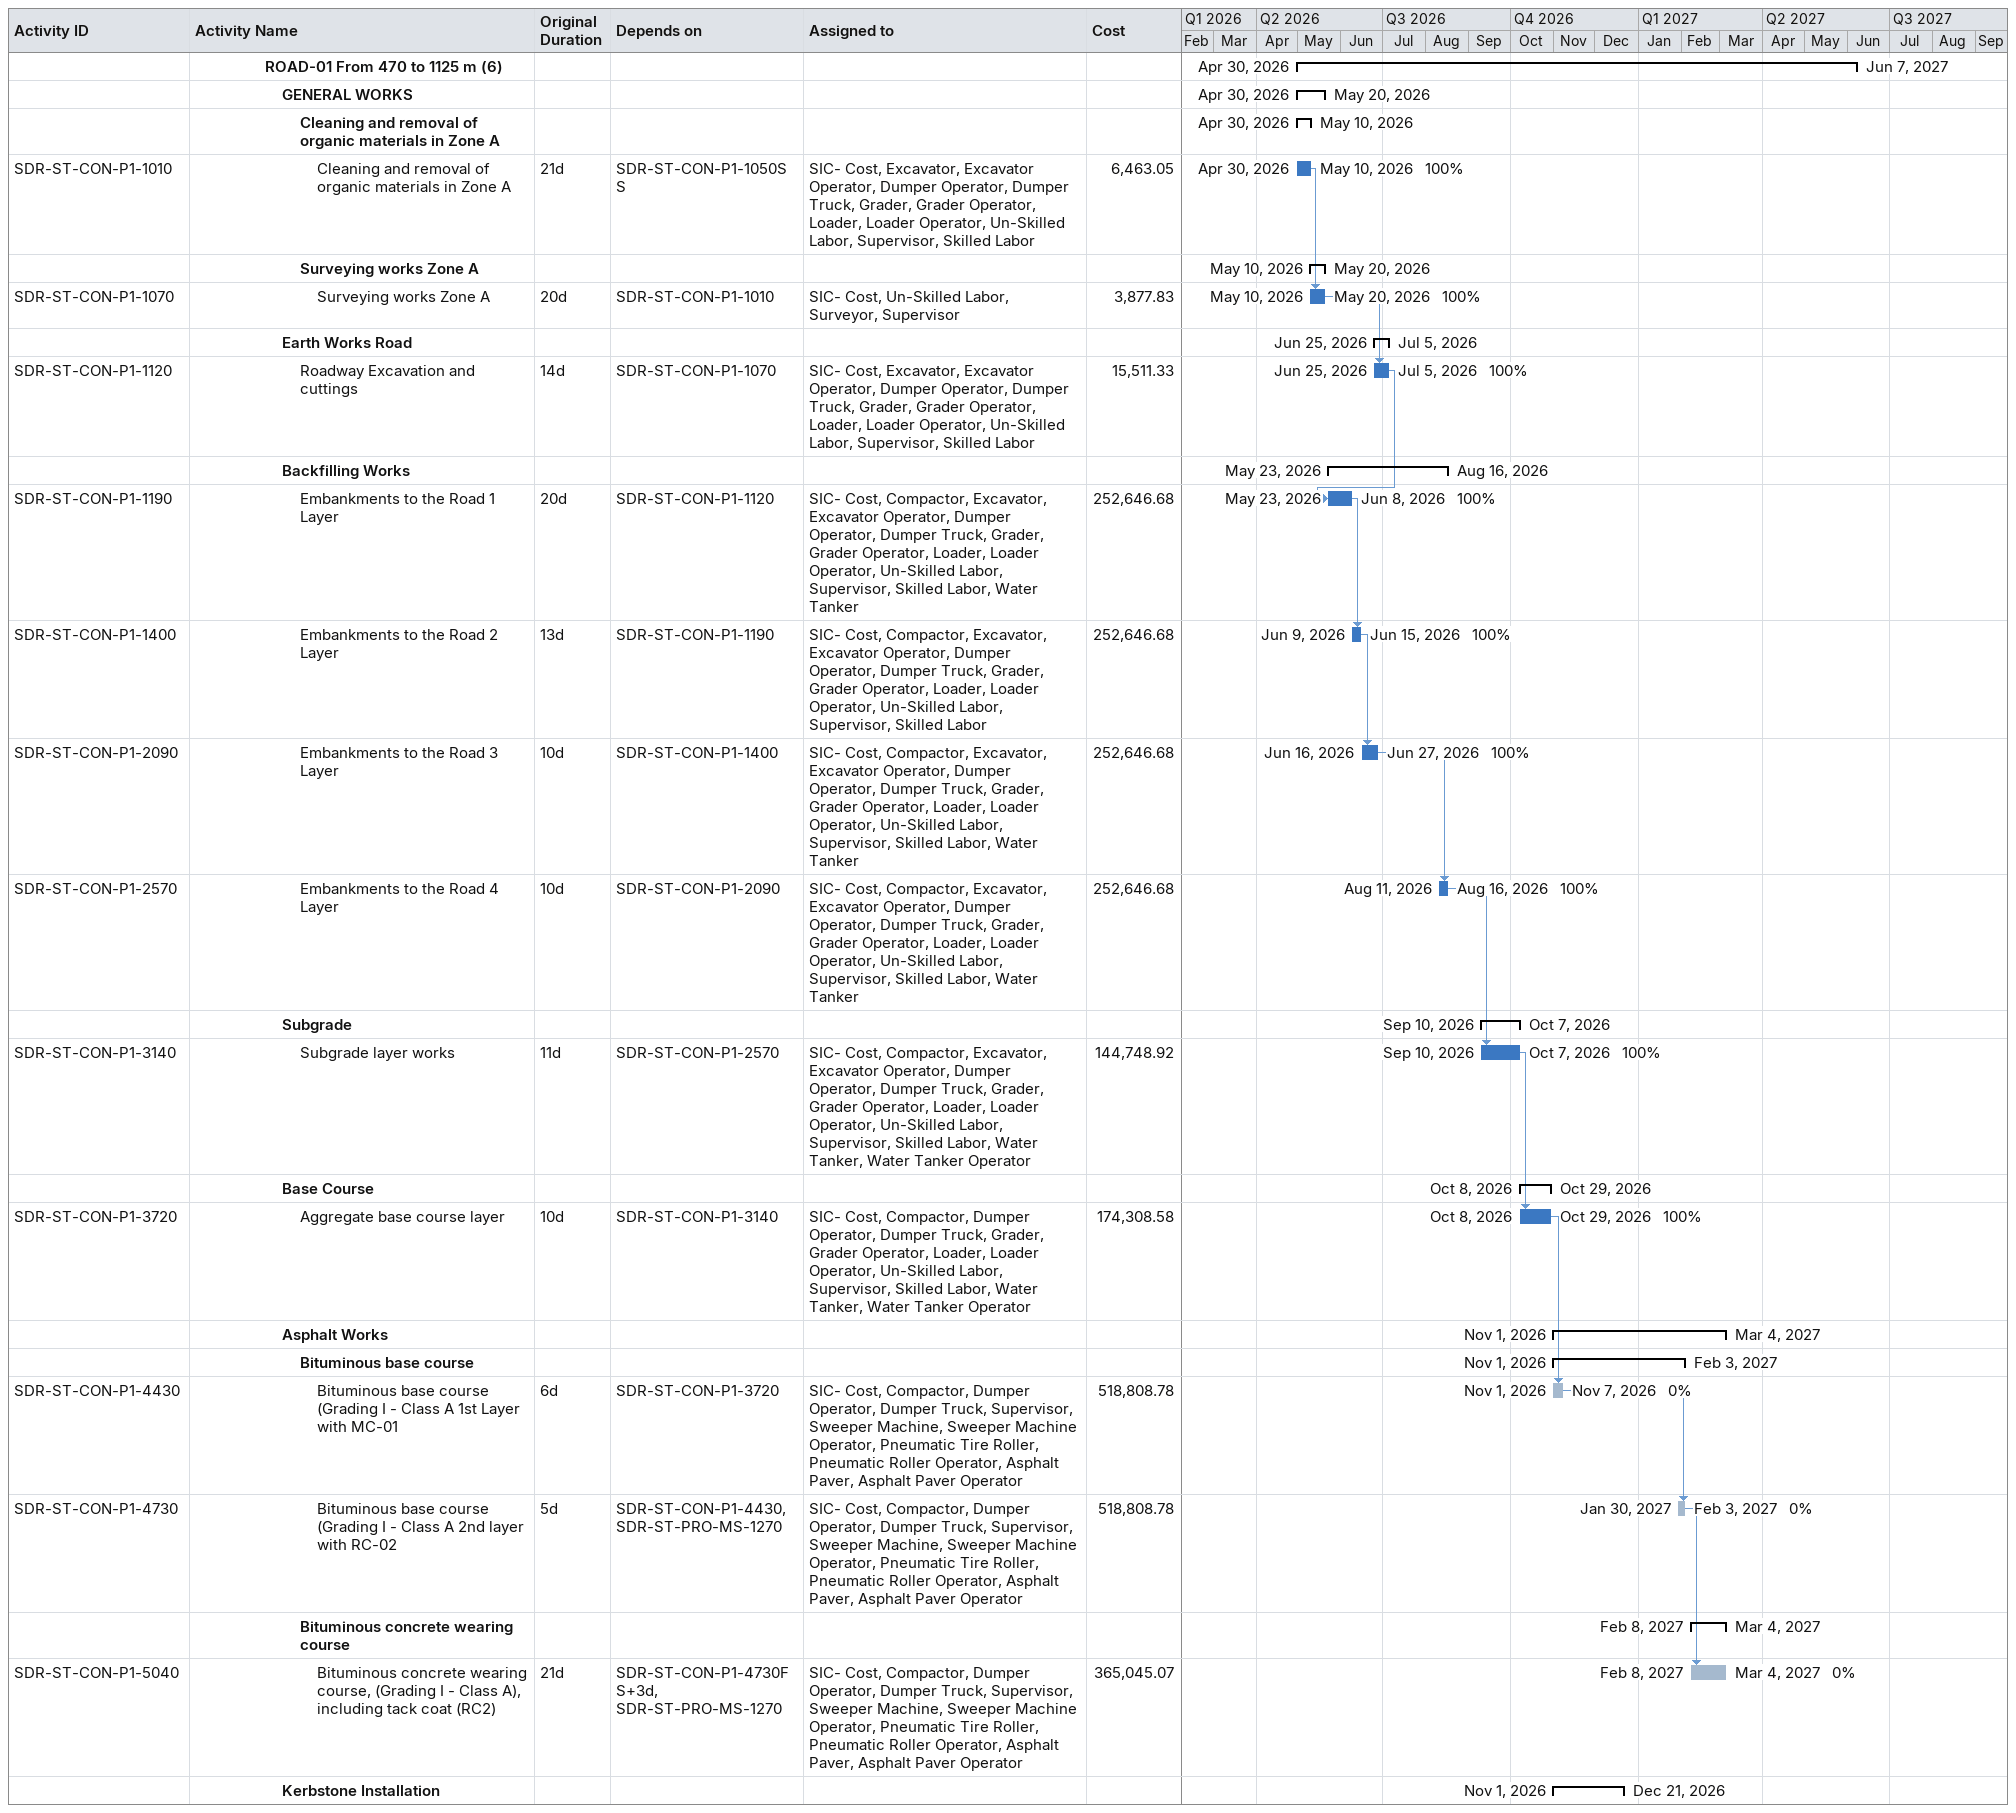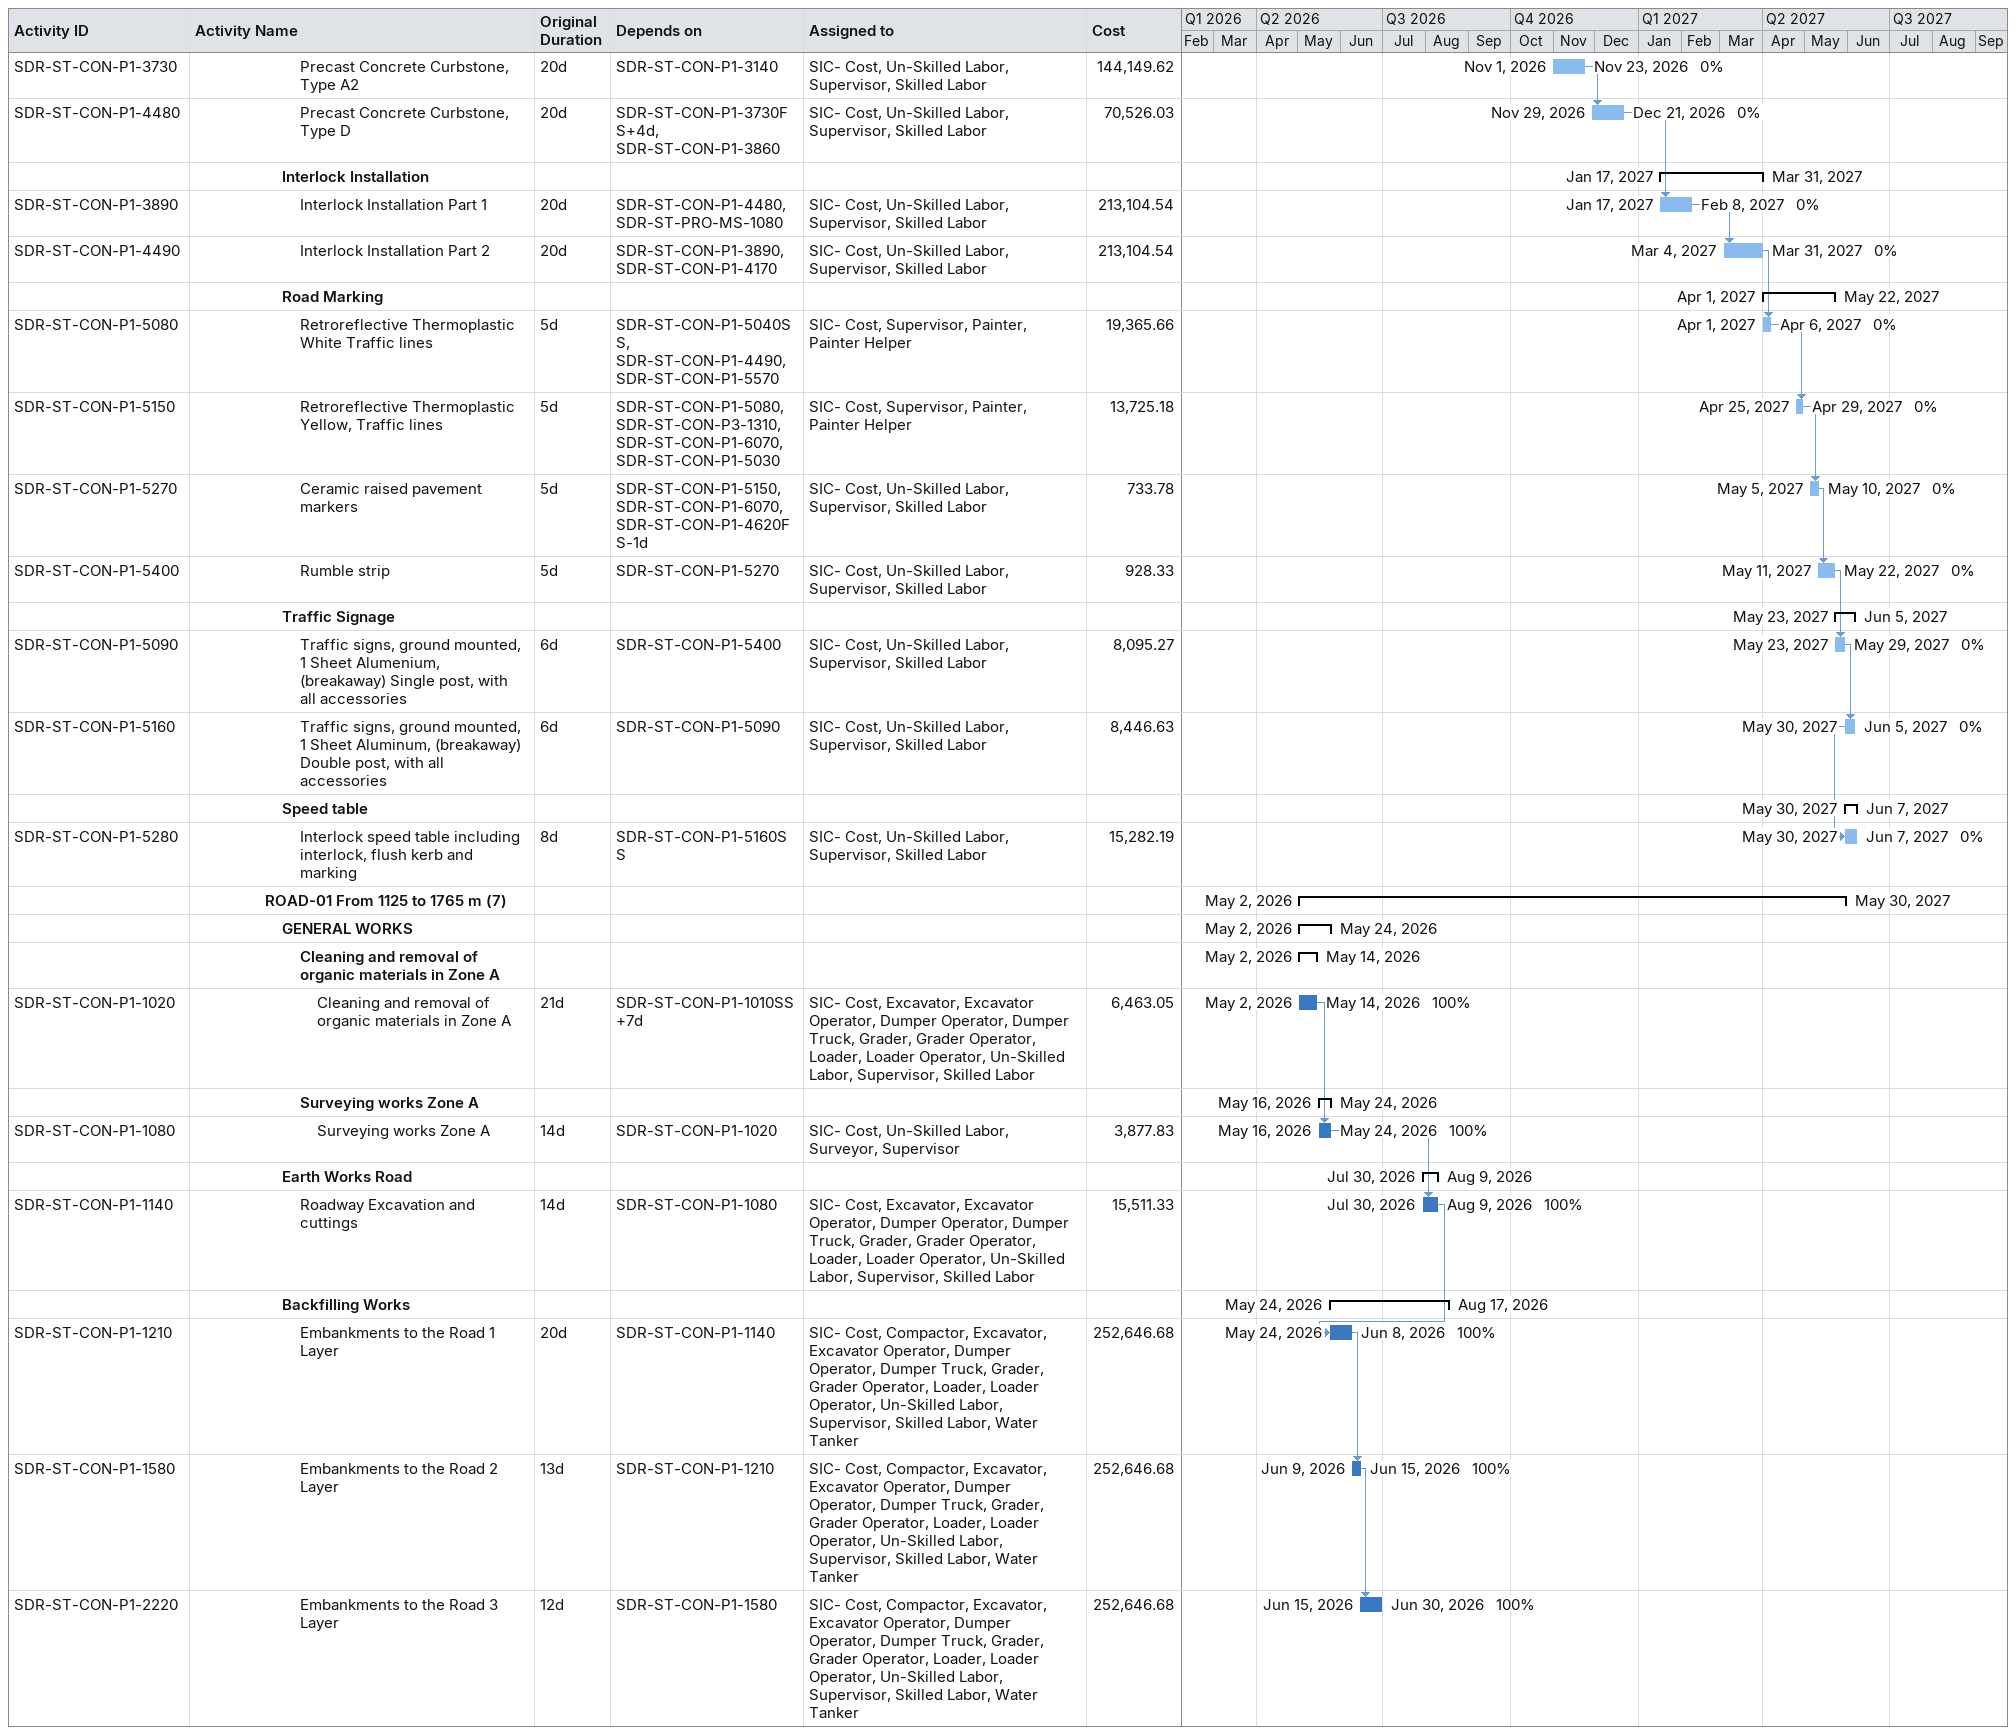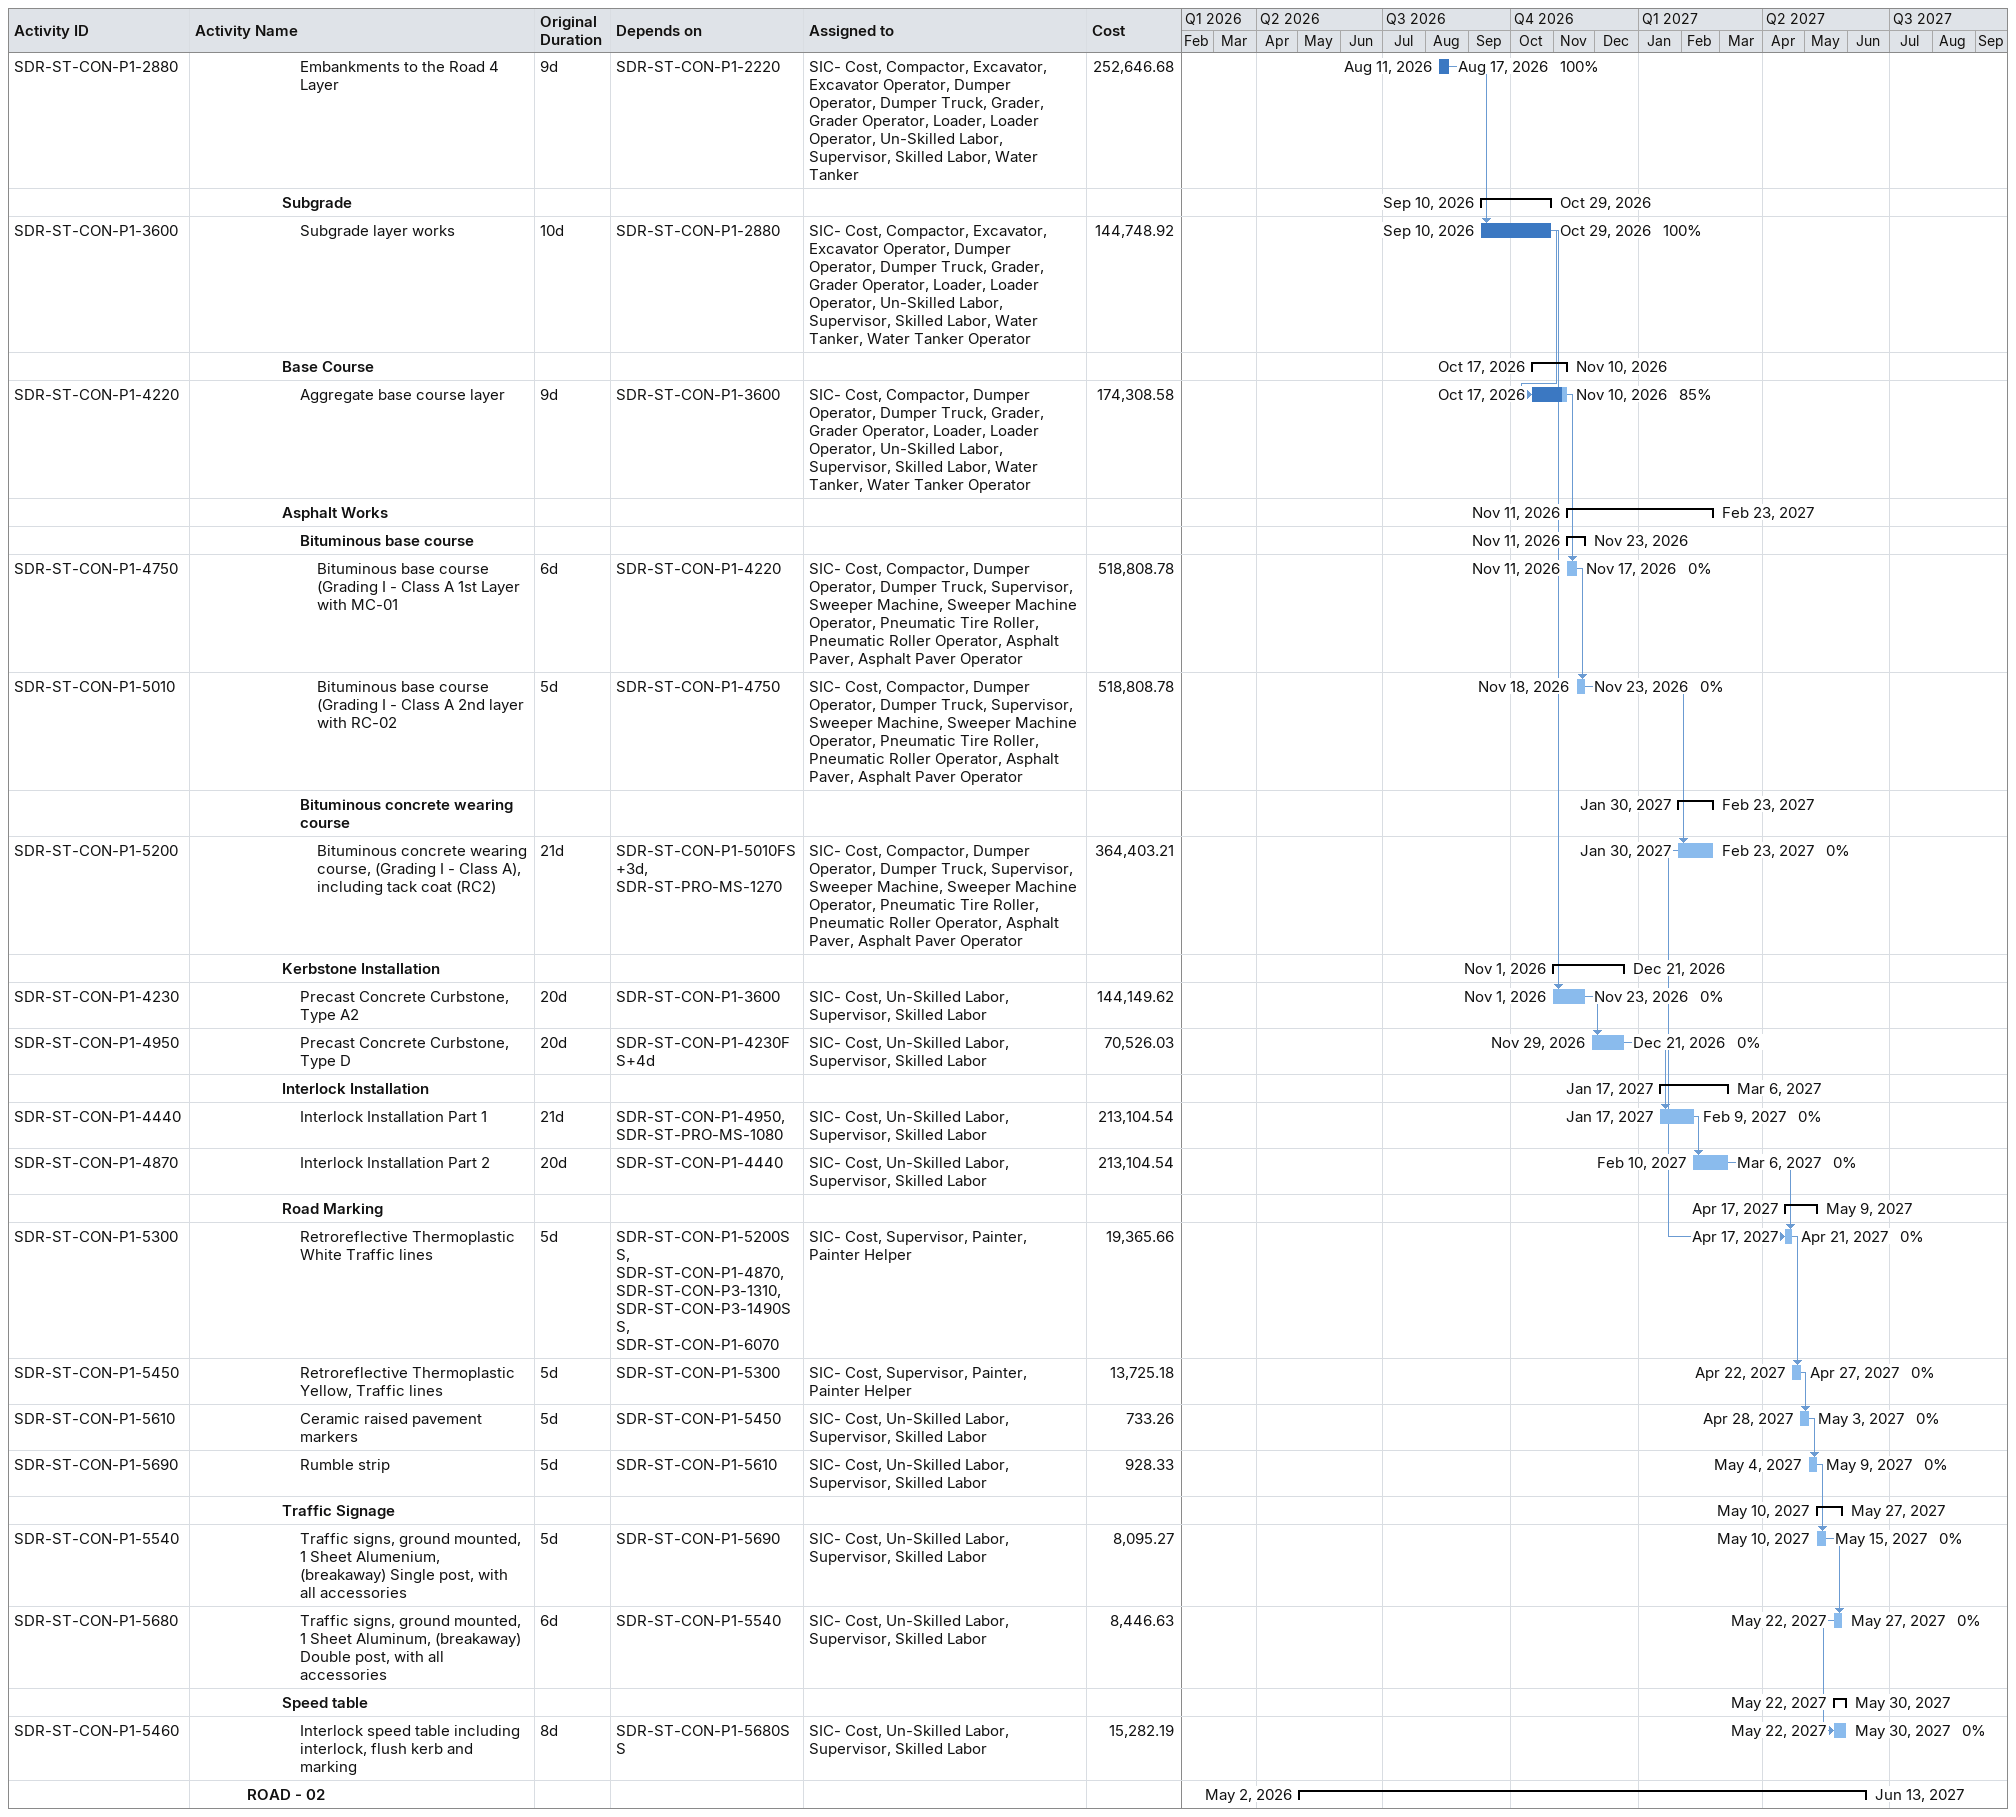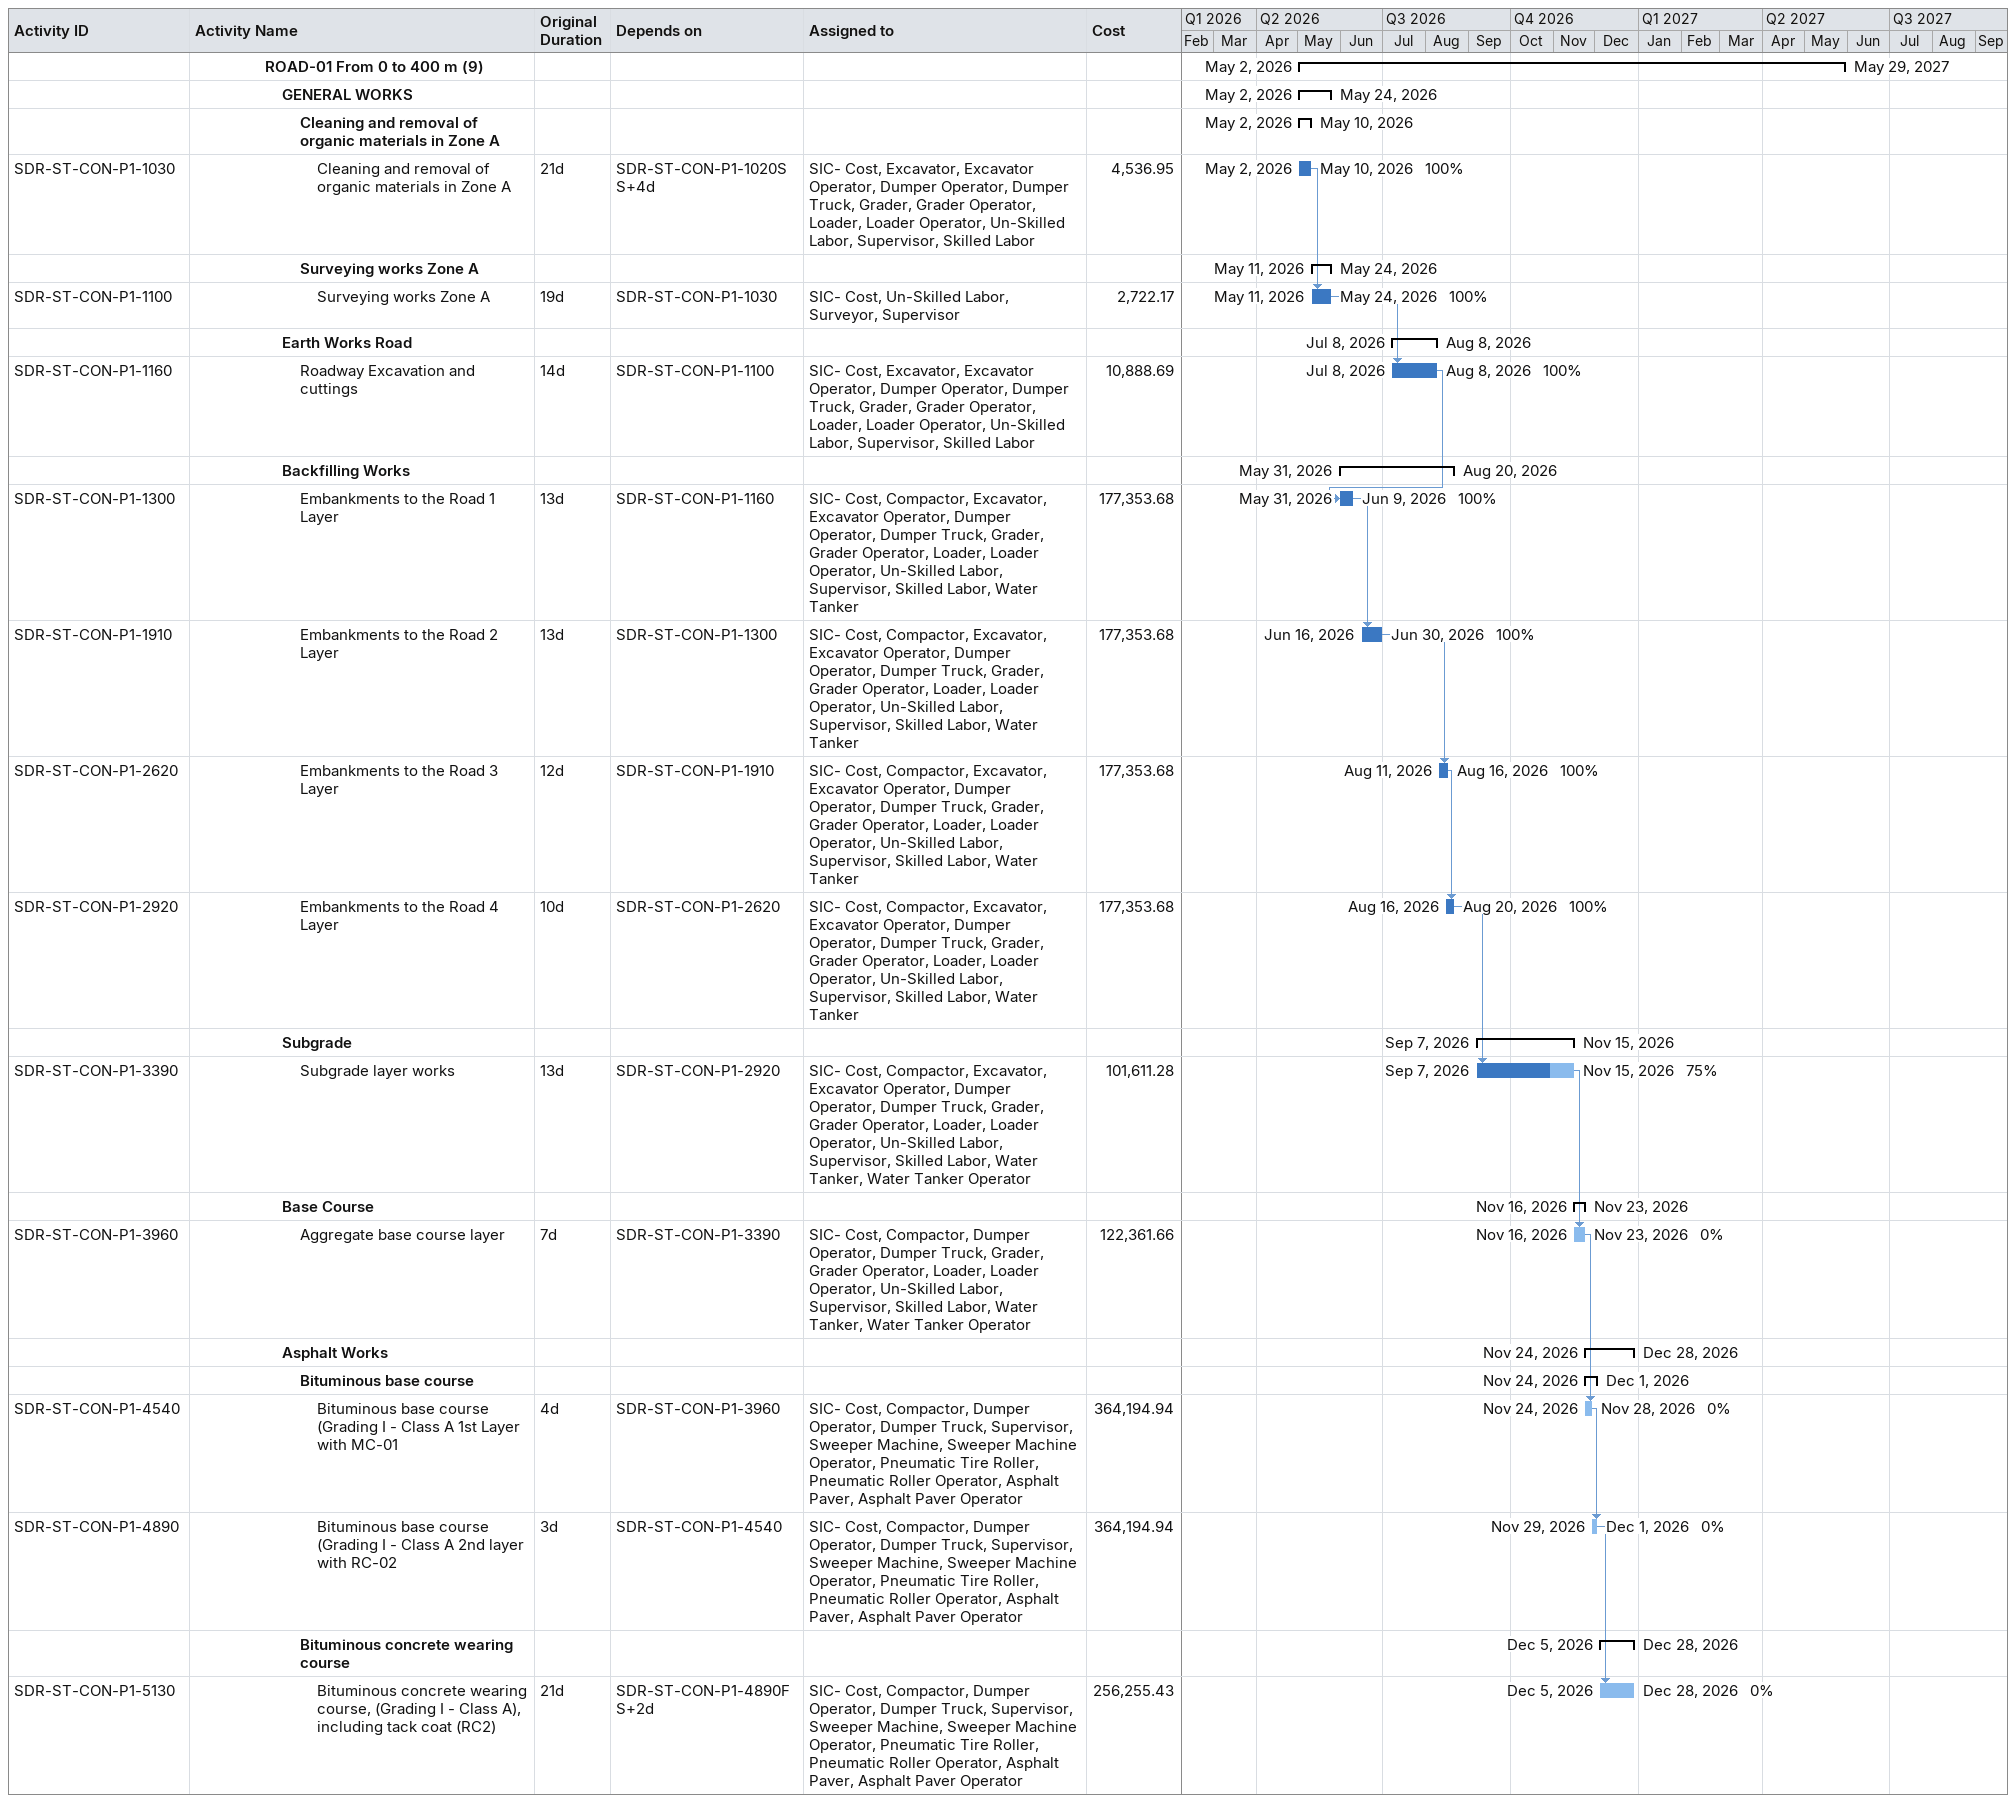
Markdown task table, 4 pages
| ID | Level | Task | Original duration | Start | Finish | Predecessors | Resources | % complete | Cost |
|---|---|---|---|---|---|---|---|---|---|
|  | 5 | **ROAD-01 From 470 to 1125 m (6)** |  | 2026-04-30 | 2027-06-07 |  |  |  |  |
|  | 6 | **GENERAL WORKS** |  | 2026-04-30 | 2026-05-20 |  |  |  |  |
|  | 7 | **Cleaning and removal of organic materials in Zone A** |  | 2026-04-30 | 2026-05-10 |  |  |  |  |
| SDR-ST-CON-P1-1010 | 8 | Cleaning and removal of organic materials in Zone A | 21d | 2026-04-30 | 2026-05-10 | SDR-ST-CON-P1-1050SS | SIC- Cost, Excavator, Excavator Operator, Dumper Operator, Dumper Truck, Grader, Grader Operator, Loader, Loader Operator, Un-Skilled Labor, Supervisor, Skilled Labor | 100 | 6463.05 |
|  | 7 | **Surveying works Zone A** |  | 2026-05-10 | 2026-05-20 |  |  |  |  |
| SDR-ST-CON-P1-1070 | 8 | Surveying works Zone A | 20d | 2026-05-10 | 2026-05-20 | SDR-ST-CON-P1-1010 | SIC- Cost, Un-Skilled Labor, Surveyor, Supervisor | 100 | 3877.83 |
|  | 6 | **Earth Works Road** |  | 2026-06-25 | 2026-07-05 |  |  |  |  |
| SDR-ST-CON-P1-1120 | 7 | Roadway Excavation and cuttings | 14d | 2026-06-25 | 2026-07-05 | SDR-ST-CON-P1-1070 | SIC- Cost, Excavator, Excavator Operator, Dumper Operator, Dumper Truck, Grader, Grader Operator, Loader, Loader Operator, Un-Skilled Labor, Supervisor, Skilled Labor | 100 | 15511.33 |
|  | 6 | **Backfilling Works** |  | 2026-05-23 | 2026-08-16 |  |  |  |  |
| SDR-ST-CON-P1-1190 | 7 | Embankments to the Road 1 Layer | 20d | 2026-05-23 | 2026-06-08 | SDR-ST-CON-P1-1120 | SIC- Cost, Compactor, Excavator, Excavator Operator, Dumper Operator, Dumper Truck, Grader, Grader Operator, Loader, Loader Operator, Un-Skilled Labor, Supervisor, Skilled Labor, Water Tanker | 100 | 252646.68 |
| SDR-ST-CON-P1-1400 | 7 | Embankments to the Road 2 Layer | 13d | 2026-06-09 | 2026-06-15 | SDR-ST-CON-P1-1190 | SIC- Cost, Compactor, Excavator, Excavator Operator, Dumper Operator, Dumper Truck, Grader, Grader Operator, Loader, Loader Operator, Un-Skilled Labor, Supervisor, Skilled Labor | 100 | 252646.68 |
| SDR-ST-CON-P1-2090 | 7 | Embankments to the Road 3 Layer | 10d | 2026-06-16 | 2026-06-27 | SDR-ST-CON-P1-1400 | SIC- Cost, Compactor, Excavator, Excavator Operator, Dumper Operator, Dumper Truck, Grader, Grader Operator, Loader, Loader Operator, Un-Skilled Labor, Supervisor, Skilled Labor, Water Tanker | 100 | 252646.68 |
| SDR-ST-CON-P1-2570 | 7 | Embankments to the Road 4 Layer | 10d | 2026-08-11 | 2026-08-16 | SDR-ST-CON-P1-2090 | SIC- Cost, Compactor, Excavator, Excavator Operator, Dumper Operator, Dumper Truck, Grader, Grader Operator, Loader, Loader Operator, Un-Skilled Labor, Supervisor, Skilled Labor, Water Tanker | 100 | 252646.68 |
|  | 6 | **Subgrade** |  | 2026-09-10 | 2026-10-07 |  |  |  |  |
| SDR-ST-CON-P1-3140 | 7 | Subgrade layer works | 11d | 2026-09-10 | 2026-10-07 | SDR-ST-CON-P1-2570 | SIC- Cost, Compactor, Excavator, Excavator Operator, Dumper Operator, Dumper Truck, Grader, Grader Operator, Loader, Loader Operator, Un-Skilled Labor, Supervisor, Skilled Labor, Water Tanker, Water Tanker Operator | 100 | 144748.92 |
|  | 6 | **Base Course** |  | 2026-10-08 | 2026-10-29 |  |  |  |  |
| SDR-ST-CON-P1-3720 | 7 | Aggregate base course layer | 10d | 2026-10-08 | 2026-10-29 | SDR-ST-CON-P1-3140 | SIC- Cost, Compactor, Dumper Operator, Dumper Truck, Grader, Grader Operator, Loader, Loader Operator, Un-Skilled Labor, Supervisor, Skilled Labor, Water Tanker, Water Tanker Operator | 100 | 174308.58 |
|  | 6 | **Asphalt Works** |  | 2026-11-01 | 2027-03-04 |  |  |  |  |
|  | 7 | **Bituminous base course** |  | 2026-11-01 | 2027-02-03 |  |  |  |  |
| SDR-ST-CON-P1-4430 | 8 | Bituminous base course (Grading I - Class A 1st Layer with MC-01 | 6d | 2026-11-01 | 2026-11-07 | SDR-ST-CON-P1-3720 | SIC- Cost, Compactor, Dumper Operator, Dumper Truck, Supervisor, Sweeper Machine, Sweeper Machine Operator, Pneumatic Tire Roller, Pneumatic Roller Operator, Asphalt Paver, Asphalt Paver Operator | 0 | 518808.78 |
| SDR-ST-CON-P1-4730 | 8 | Bituminous base course (Grading I - Class A 2nd layer with RC-02 | 5d | 2027-01-30 | 2027-02-03 | SDR-ST-CON-P1-4430, SDR-ST-PRO-MS-1270 | SIC- Cost, Compactor, Dumper Operator, Dumper Truck, Supervisor, Sweeper Machine, Sweeper Machine Operator, Pneumatic Tire Roller, Pneumatic Roller Operator, Asphalt Paver, Asphalt Paver Operator | 0 | 518808.78 |
|  | 7 | **Bituminous concrete wearing course** |  | 2027-02-08 | 2027-03-04 |  |  |  |  |
| SDR-ST-CON-P1-5040 | 8 | Bituminous concrete wearing course, (Grading I - Class A), including tack coat (RC2) | 21d | 2027-02-08 | 2027-03-04 | SDR-ST-CON-P1-4730FS+3d, SDR-ST-PRO-MS-1270 | SIC- Cost, Compactor, Dumper Operator, Dumper Truck, Supervisor, Sweeper Machine, Sweeper Machine Operator, Pneumatic Tire Roller, Pneumatic Roller Operator, Asphalt Paver, Asphalt Paver Operator | 0 | 365045.07 |
|  | 6 | **Kerbstone Installation** |  | 2026-11-01 | 2026-12-21 |  |  |  |  |
| SDR-ST-CON-P1-3730 | 7 | Precast Concrete Curbstone, Type A2 | 20d | 2026-11-01 | 2026-11-23 | SDR-ST-CON-P1-3140 | SIC- Cost, Un-Skilled Labor, Supervisor, Skilled Labor | 0 | 144149.62 |
| SDR-ST-CON-P1-4480 | 7 | Precast Concrete Curbstone, Type D | 20d | 2026-11-29 | 2026-12-21 | SDR-ST-CON-P1-3730FS+4d, SDR-ST-CON-P1-3860 | SIC- Cost, Un-Skilled Labor, Supervisor, Skilled Labor | 0 | 70526.03 |
|  | 6 | **Interlock Installation** |  | 2027-01-17 | 2027-03-31 |  |  |  |  |
| SDR-ST-CON-P1-3890 | 7 | Interlock Installation Part 1 | 20d | 2027-01-17 | 2027-02-08 | SDR-ST-CON-P1-4480, SDR-ST-PRO-MS-1080 | SIC- Cost, Un-Skilled Labor, Supervisor, Skilled Labor | 0 | 213104.54 |
| SDR-ST-CON-P1-4490 | 7 | Interlock Installation Part 2 | 20d | 2027-03-04 | 2027-03-31 | SDR-ST-CON-P1-3890, SDR-ST-CON-P1-4170 | SIC- Cost, Un-Skilled Labor, Supervisor, Skilled Labor | 0 | 213104.54 |
|  | 6 | **Road Marking** |  | 2027-04-01 | 2027-05-22 |  |  |  |  |
| SDR-ST-CON-P1-5080 | 7 | Retroreflective Thermoplastic White Traffic lines | 5d | 2027-04-01 | 2027-04-06 | SDR-ST-CON-P1-5040SS, SDR-ST-CON-P1-4490, SDR-ST-CON-P1-5570 | SIC- Cost, Supervisor, Painter, Painter Helper | 0 | 19365.66 |
| SDR-ST-CON-P1-5150 | 7 | Retroreflective Thermoplastic Yellow, Traffic lines | 5d | 2027-04-25 | 2027-04-29 | SDR-ST-CON-P1-5080, SDR-ST-CON-P3-1310, SDR-ST-CON-P1-6070, SDR-ST-CON-P1-5030 | SIC- Cost, Supervisor, Painter, Painter Helper | 0 | 13725.18 |
| SDR-ST-CON-P1-5270 | 7 | Ceramic raised pavement markers | 5d | 2027-05-05 | 2027-05-10 | SDR-ST-CON-P1-5150, SDR-ST-CON-P1-6070, SDR-ST-CON-P1-4620FS-1d | SIC- Cost, Un-Skilled Labor, Supervisor, Skilled Labor | 0 | 733.78 |
| SDR-ST-CON-P1-5400 | 7 | Rumble strip | 5d | 2027-05-11 | 2027-05-22 | SDR-ST-CON-P1-5270 | SIC- Cost, Un-Skilled Labor, Supervisor, Skilled Labor | 0 | 928.33 |
|  | 6 | **Traffic Signage** |  | 2027-05-23 | 2027-06-05 |  |  |  |  |
| SDR-ST-CON-P1-5090 | 7 | Traffic signs, ground mounted, 1 Sheet Alumenium, (breakaway) Single post, with all accessories | 6d | 2027-05-23 | 2027-05-29 | SDR-ST-CON-P1-5400 | SIC- Cost, Un-Skilled Labor, Supervisor, Skilled Labor | 0 | 8095.27 |
| SDR-ST-CON-P1-5160 | 7 | Traffic signs, ground mounted, 1 Sheet Aluminum, (breakaway) Double post, with all accessories | 6d | 2027-05-30 | 2027-06-05 | SDR-ST-CON-P1-5090 | SIC- Cost, Un-Skilled Labor, Supervisor, Skilled Labor | 0 | 8446.63 |
|  | 6 | **Speed table** |  | 2027-05-30 | 2027-06-07 |  |  |  |  |
| SDR-ST-CON-P1-5280 | 7 | Interlock speed table including interlock, flush kerb and marking | 8d | 2027-05-30 | 2027-06-07 | SDR-ST-CON-P1-5160SS | SIC- Cost, Un-Skilled Labor, Supervisor, Skilled Labor | 0 | 15282.19 |
|  | 5 | **ROAD-01 From 1125 to 1765 m (7)** |  | 2026-05-02 | 2027-05-30 |  |  |  |  |
|  | 6 | **GENERAL WORKS** |  | 2026-05-02 | 2026-05-24 |  |  |  |  |
|  | 7 | **Cleaning and removal of organic materials in Zone A** |  | 2026-05-02 | 2026-05-14 |  |  |  |  |
| SDR-ST-CON-P1-1020 | 8 | Cleaning and removal of organic materials in Zone A | 21d | 2026-05-02 | 2026-05-14 | SDR-ST-CON-P1-1010SS+7d | SIC- Cost, Excavator, Excavator Operator, Dumper Operator, Dumper Truck, Grader, Grader Operator, Loader, Loader Operator, Un-Skilled Labor, Supervisor, Skilled Labor | 100 | 6463.05 |
|  | 7 | **Surveying works Zone A** |  | 2026-05-16 | 2026-05-24 |  |  |  |  |
| SDR-ST-CON-P1-1080 | 8 | Surveying works Zone A | 14d | 2026-05-16 | 2026-05-24 | SDR-ST-CON-P1-1020 | SIC- Cost, Un-Skilled Labor, Surveyor, Supervisor | 100 | 3877.83 |
|  | 6 | **Earth Works Road** |  | 2026-07-30 | 2026-08-09 |  |  |  |  |
| SDR-ST-CON-P1-1140 | 7 | Roadway Excavation and cuttings | 14d | 2026-07-30 | 2026-08-09 | SDR-ST-CON-P1-1080 | SIC- Cost, Excavator, Excavator Operator, Dumper Operator, Dumper Truck, Grader, Grader Operator, Loader, Loader Operator, Un-Skilled Labor, Supervisor, Skilled Labor | 100 | 15511.33 |
|  | 6 | **Backfilling Works** |  | 2026-05-24 | 2026-08-17 |  |  |  |  |
| SDR-ST-CON-P1-1210 | 7 | Embankments to the Road 1 Layer | 20d | 2026-05-24 | 2026-06-08 | SDR-ST-CON-P1-1140 | SIC- Cost, Compactor, Excavator, Excavator Operator, Dumper Operator, Dumper Truck, Grader, Grader Operator, Loader, Loader Operator, Un-Skilled Labor, Supervisor, Skilled Labor, Water Tanker | 100 | 252646.68 |
| SDR-ST-CON-P1-1580 | 7 | Embankments to the Road 2 Layer | 13d | 2026-06-09 | 2026-06-15 | SDR-ST-CON-P1-1210 | SIC- Cost, Compactor, Excavator, Excavator Operator, Dumper Operator, Dumper Truck, Grader, Grader Operator, Loader, Loader Operator, Un-Skilled Labor, Supervisor, Skilled Labor, Water Tanker | 100 | 252646.68 |
| SDR-ST-CON-P1-2220 | 7 | Embankments to the Road 3 Layer | 12d | 2026-06-15 | 2026-06-30 | SDR-ST-CON-P1-1580 | SIC- Cost, Compactor, Excavator, Excavator Operator, Dumper Operator, Dumper Truck, Grader, Grader Operator, Loader, Loader Operator, Un-Skilled Labor, Supervisor, Skilled Labor, Water Tanker | 100 | 252646.68 |
| SDR-ST-CON-P1-2880 | 7 | Embankments to the Road 4 Layer | 9d | 2026-08-11 | 2026-08-17 | SDR-ST-CON-P1-2220 | SIC- Cost, Compactor, Excavator, Excavator Operator, Dumper Operator, Dumper Truck, Grader, Grader Operator, Loader, Loader Operator, Un-Skilled Labor, Supervisor, Skilled Labor, Water Tanker | 100 | 252646.68 |
|  | 6 | **Subgrade** |  | 2026-09-10 | 2026-10-29 |  |  |  |  |
| SDR-ST-CON-P1-3600 | 7 | Subgrade layer works | 10d | 2026-09-10 | 2026-10-29 | SDR-ST-CON-P1-2880 | SIC- Cost, Compactor, Excavator, Excavator Operator, Dumper Operator, Dumper Truck, Grader, Grader Operator, Loader, Loader Operator, Un-Skilled Labor, Supervisor, Skilled Labor, Water Tanker, Water Tanker Operator | 100 | 144748.92 |
|  | 6 | **Base Course** |  | 2026-10-17 | 2026-11-10 |  |  |  |  |
| SDR-ST-CON-P1-4220 | 7 | Aggregate base course layer | 9d | 2026-10-17 | 2026-11-10 | SDR-ST-CON-P1-3600 | SIC- Cost, Compactor, Dumper Operator, Dumper Truck, Grader, Grader Operator, Loader, Loader Operator, Un-Skilled Labor, Supervisor, Skilled Labor, Water Tanker, Water Tanker Operator | 85 | 174308.58 |
|  | 6 | **Asphalt Works** |  | 2026-11-11 | 2027-02-23 |  |  |  |  |
|  | 7 | **Bituminous base course** |  | 2026-11-11 | 2026-11-23 |  |  |  |  |
| SDR-ST-CON-P1-4750 | 8 | Bituminous base course (Grading I - Class A 1st Layer with MC-01 | 6d | 2026-11-11 | 2026-11-17 | SDR-ST-CON-P1-4220 | SIC- Cost, Compactor, Dumper Operator, Dumper Truck, Supervisor, Sweeper Machine, Sweeper Machine Operator, Pneumatic Tire Roller, Pneumatic Roller Operator, Asphalt Paver, Asphalt Paver Operator | 0 | 518808.78 |
| SDR-ST-CON-P1-5010 | 8 | Bituminous base course (Grading I - Class A 2nd layer with RC-02 | 5d | 2026-11-18 | 2026-11-23 | SDR-ST-CON-P1-4750 | SIC- Cost, Compactor, Dumper Operator, Dumper Truck, Supervisor, Sweeper Machine, Sweeper Machine Operator, Pneumatic Tire Roller, Pneumatic Roller Operator, Asphalt Paver, Asphalt Paver Operator | 0 | 518808.78 |
|  | 7 | **Bituminous concrete wearing course** |  | 2027-01-30 | 2027-02-23 |  |  |  |  |
| SDR-ST-CON-P1-5200 | 8 | Bituminous concrete wearing course, (Grading I - Class A), including tack coat (RC2) | 21d | 2027-01-30 | 2027-02-23 | SDR-ST-CON-P1-5010FS+3d, SDR-ST-PRO-MS-1270 | SIC- Cost, Compactor, Dumper Operator, Dumper Truck, Supervisor, Sweeper Machine, Sweeper Machine Operator, Pneumatic Tire Roller, Pneumatic Roller Operator, Asphalt Paver, Asphalt Paver Operator | 0 | 364403.21 |
|  | 6 | **Kerbstone Installation** |  | 2026-11-01 | 2026-12-21 |  |  |  |  |
| SDR-ST-CON-P1-4230 | 7 | Precast Concrete Curbstone, Type A2 | 20d | 2026-11-01 | 2026-11-23 | SDR-ST-CON-P1-3600 | SIC- Cost, Un-Skilled Labor, Supervisor, Skilled Labor | 0 | 144149.62 |
| SDR-ST-CON-P1-4950 | 7 | Precast Concrete Curbstone, Type D | 20d | 2026-11-29 | 2026-12-21 | SDR-ST-CON-P1-4230FS+4d | SIC- Cost, Un-Skilled Labor, Supervisor, Skilled Labor | 0 | 70526.03 |
|  | 6 | **Interlock Installation** |  | 2027-01-17 | 2027-03-06 |  |  |  |  |
| SDR-ST-CON-P1-4440 | 7 | Interlock Installation Part 1 | 21d | 2027-01-17 | 2027-02-09 | SDR-ST-CON-P1-4950, SDR-ST-PRO-MS-1080 | SIC- Cost, Un-Skilled Labor, Supervisor, Skilled Labor | 0 | 213104.54 |
| SDR-ST-CON-P1-4870 | 7 | Interlock Installation Part 2 | 20d | 2027-02-10 | 2027-03-06 | SDR-ST-CON-P1-4440 | SIC- Cost, Un-Skilled Labor, Supervisor, Skilled Labor | 0 | 213104.54 |
|  | 6 | **Road Marking** |  | 2027-04-17 | 2027-05-09 |  |  |  |  |
| SDR-ST-CON-P1-5300 | 7 | Retroreflective Thermoplastic White Traffic lines | 5d | 2027-04-17 | 2027-04-21 | SDR-ST-CON-P1-5200SS, SDR-ST-CON-P1-4870, SDR-ST-CON-P3-1310, SDR-ST-CON-P3-1490SS, SDR-ST-CON-P1-6070 | SIC- Cost, Supervisor, Painter, Painter Helper | 0 | 19365.66 |
| SDR-ST-CON-P1-5450 | 7 | Retroreflective Thermoplastic Yellow, Traffic lines | 5d | 2027-04-22 | 2027-04-27 | SDR-ST-CON-P1-5300 | SIC- Cost, Supervisor, Painter, Painter Helper | 0 | 13725.18 |
| SDR-ST-CON-P1-5610 | 7 | Ceramic raised pavement markers | 5d | 2027-04-28 | 2027-05-03 | SDR-ST-CON-P1-5450 | SIC- Cost, Un-Skilled Labor, Supervisor, Skilled Labor | 0 | 733.26 |
| SDR-ST-CON-P1-5690 | 7 | Rumble strip | 5d | 2027-05-04 | 2027-05-09 | SDR-ST-CON-P1-5610 | SIC- Cost, Un-Skilled Labor, Supervisor, Skilled Labor | 0 | 928.33 |
|  | 6 | **Traffic Signage** |  | 2027-05-10 | 2027-05-27 |  |  |  |  |
| SDR-ST-CON-P1-5540 | 7 | Traffic signs, ground mounted, 1 Sheet Alumenium, (breakaway) Single post, with all accessories | 5d | 2027-05-10 | 2027-05-15 | SDR-ST-CON-P1-5690 | SIC- Cost, Un-Skilled Labor, Supervisor, Skilled Labor | 0 | 8095.27 |
| SDR-ST-CON-P1-5680 | 7 | Traffic signs, ground mounted, 1 Sheet Aluminum, (breakaway) Double post, with all accessories | 6d | 2027-05-22 | 2027-05-27 | SDR-ST-CON-P1-5540 | SIC- Cost, Un-Skilled Labor, Supervisor, Skilled Labor | 0 | 8446.63 |
|  | 6 | **Speed table** |  | 2027-05-22 | 2027-05-30 |  |  |  |  |
| SDR-ST-CON-P1-5460 | 7 | Interlock speed table including interlock, flush kerb and marking | 8d | 2027-05-22 | 2027-05-30 | SDR-ST-CON-P1-5680SS | SIC- Cost, Un-Skilled Labor, Supervisor, Skilled Labor | 0 | 15282.19 |
|  | 4 | **ROAD - 02** |  | 2026-05-02 | 2027-06-13 |  |  |  |  |
|  | 5 | **ROAD-01 From 0 to 400 m (9)** |  | 2026-05-02 | 2027-05-29 |  |  |  |  |
|  | 6 | **GENERAL WORKS** |  | 2026-05-02 | 2026-05-24 |  |  |  |  |
|  | 7 | **Cleaning and removal of organic materials in Zone A** |  | 2026-05-02 | 2026-05-10 |  |  |  |  |
| SDR-ST-CON-P1-1030 | 8 | Cleaning and removal of organic materials in Zone A | 21d | 2026-05-02 | 2026-05-10 | SDR-ST-CON-P1-1020SS+4d | SIC- Cost, Excavator, Excavator Operator, Dumper Operator, Dumper Truck, Grader, Grader Operator, Loader, Loader Operator, Un-Skilled Labor, Supervisor, Skilled Labor | 100 | 4536.95 |
|  | 7 | **Surveying works Zone A** |  | 2026-05-11 | 2026-05-24 |  |  |  |  |
| SDR-ST-CON-P1-1100 | 8 | Surveying works Zone A | 19d | 2026-05-11 | 2026-05-24 | SDR-ST-CON-P1-1030 | SIC- Cost, Un-Skilled Labor, Surveyor, Supervisor | 100 | 2722.17 |
|  | 6 | **Earth Works Road** |  | 2026-07-08 | 2026-08-08 |  |  |  |  |
| SDR-ST-CON-P1-1160 | 7 | Roadway Excavation and cuttings | 14d | 2026-07-08 | 2026-08-08 | SDR-ST-CON-P1-1100 | SIC- Cost, Excavator, Excavator Operator, Dumper Operator, Dumper Truck, Grader, Grader Operator, Loader, Loader Operator, Un-Skilled Labor, Supervisor, Skilled Labor | 100 | 10888.69 |
|  | 6 | **Backfilling Works** |  | 2026-05-31 | 2026-08-20 |  |  |  |  |
| SDR-ST-CON-P1-1300 | 7 | Embankments to the Road 1 Layer | 13d | 2026-05-31 | 2026-06-09 | SDR-ST-CON-P1-1160 | SIC- Cost, Compactor, Excavator, Excavator Operator, Dumper Operator, Dumper Truck, Grader, Grader Operator, Loader, Loader Operator, Un-Skilled Labor, Supervisor, Skilled Labor, Water Tanker | 100 | 177353.68 |
| SDR-ST-CON-P1-1910 | 7 | Embankments to the Road 2 Layer | 13d | 2026-06-16 | 2026-06-30 | SDR-ST-CON-P1-1300 | SIC- Cost, Compactor, Excavator, Excavator Operator, Dumper Operator, Dumper Truck, Grader, Grader Operator, Loader, Loader Operator, Un-Skilled Labor, Supervisor, Skilled Labor, Water Tanker | 100 | 177353.68 |
| SDR-ST-CON-P1-2620 | 7 | Embankments to the Road 3 Layer | 12d | 2026-08-11 | 2026-08-16 | SDR-ST-CON-P1-1910 | SIC- Cost, Compactor, Excavator, Excavator Operator, Dumper Operator, Dumper Truck, Grader, Grader Operator, Loader, Loader Operator, Un-Skilled Labor, Supervisor, Skilled Labor, Water Tanker | 100 | 177353.68 |
| SDR-ST-CON-P1-2920 | 7 | Embankments to the Road 4 Layer | 10d | 2026-08-16 | 2026-08-20 | SDR-ST-CON-P1-2620 | SIC- Cost, Compactor, Excavator, Excavator Operator, Dumper Operator, Dumper Truck, Grader, Grader Operator, Loader, Loader Operator, Un-Skilled Labor, Supervisor, Skilled Labor, Water Tanker | 100 | 177353.68 |
|  | 6 | **Subgrade** |  | 2026-09-07 | 2026-11-15 |  |  |  |  |
| SDR-ST-CON-P1-3390 | 7 | Subgrade layer works | 13d | 2026-09-07 | 2026-11-15 | SDR-ST-CON-P1-2920 | SIC- Cost, Compactor, Excavator, Excavator Operator, Dumper Operator, Dumper Truck, Grader, Grader Operator, Loader, Loader Operator, Un-Skilled Labor, Supervisor, Skilled Labor, Water Tanker, Water Tanker Operator | 75 | 101611.28 |
|  | 6 | **Base Course** |  | 2026-11-16 | 2026-11-23 |  |  |  |  |
| SDR-ST-CON-P1-3960 | 7 | Aggregate base course layer | 7d | 2026-11-16 | 2026-11-23 | SDR-ST-CON-P1-3390 | SIC- Cost, Compactor, Dumper Operator, Dumper Truck, Grader, Grader Operator, Loader, Loader Operator, Un-Skilled Labor, Supervisor, Skilled Labor, Water Tanker, Water Tanker Operator | 0 | 122361.66 |
|  | 6 | **Asphalt Works** |  | 2026-11-24 | 2026-12-28 |  |  |  |  |
|  | 7 | **Bituminous base course** |  | 2026-11-24 | 2026-12-01 |  |  |  |  |
| SDR-ST-CON-P1-4540 | 8 | Bituminous base course (Grading I - Class A 1st Layer with MC-01 | 4d | 2026-11-24 | 2026-11-28 | SDR-ST-CON-P1-3960 | SIC- Cost, Compactor, Dumper Operator, Dumper Truck, Supervisor, Sweeper Machine, Sweeper Machine Operator, Pneumatic Tire Roller, Pneumatic Roller Operator, Asphalt Paver, Asphalt Paver Operator | 0 | 364194.94 |
| SDR-ST-CON-P1-4890 | 8 | Bituminous base course (Grading I - Class A 2nd layer with RC-02 | 3d | 2026-11-29 | 2026-12-01 | SDR-ST-CON-P1-4540 | SIC- Cost, Compactor, Dumper Operator, Dumper Truck, Supervisor, Sweeper Machine, Sweeper Machine Operator, Pneumatic Tire Roller, Pneumatic Roller Operator, Asphalt Paver, Asphalt Paver Operator | 0 | 364194.94 |
|  | 7 | **Bituminous concrete wearing course** |  | 2026-12-05 | 2026-12-28 |  |  |  |  |
| SDR-ST-CON-P1-5130 | 8 | Bituminous concrete wearing course, (Grading I - Class A), including tack coat (RC2) | 21d | 2026-12-05 | 2026-12-28 | SDR-ST-CON-P1-4890FS+2d | SIC- Cost, Compactor, Dumper Operator, Dumper Truck, Supervisor, Sweeper Machine, Sweeper Machine Operator, Pneumatic Tire Roller, Pneumatic Roller Operator, Asphalt Paver, Asphalt Paver Operator | 0 | 256255.43 |
